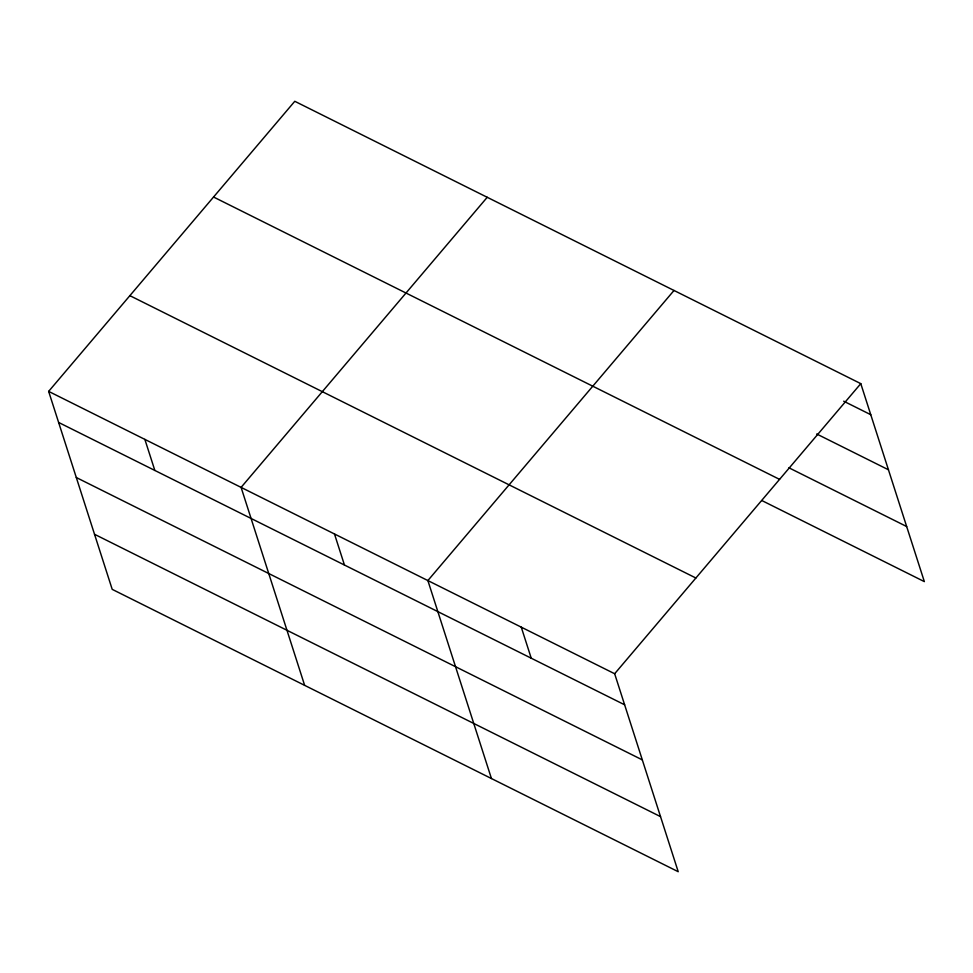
<?xml version="1.0" encoding="UTF-8"?>
<svg xmlns="http://www.w3.org/2000/svg" width="973" height="973" viewBox="0 0 973 973"><rect width="100%" height="100%" fill="white"/><g stroke="black" fill="none" stroke-linecap="round" stroke-linejoin="round"><path stroke-width="1.46" d="M48.65 391.389L614.656 673.742L678.217 871.711L112.211 589.358L48.65 391.389L294.783 101.289L860.789 383.642L924.35 581.611L761.932 500.584M487.23 197.288L241.097 487.388L304.646 685.357M674.009 290.465L427.877 580.565L491.438 778.534M614.656 673.742L860.789 383.642M843.688 401.192L870.762 414.693M816.712 433.994L888.446 469.777M788.908 467.782L906.666 526.527M213.561 197.032L779.568 479.373M129.871 295.658L695.877 578.011M58.623 422.452L624.63 704.793M76.308 477.524L642.314 759.877M94.527 534.286L660.533 816.627M521.26 627.147L531.234 658.21M334.481 533.982L344.454 565.033M144.868 439.395L154.841 470.446"/></g></svg>
